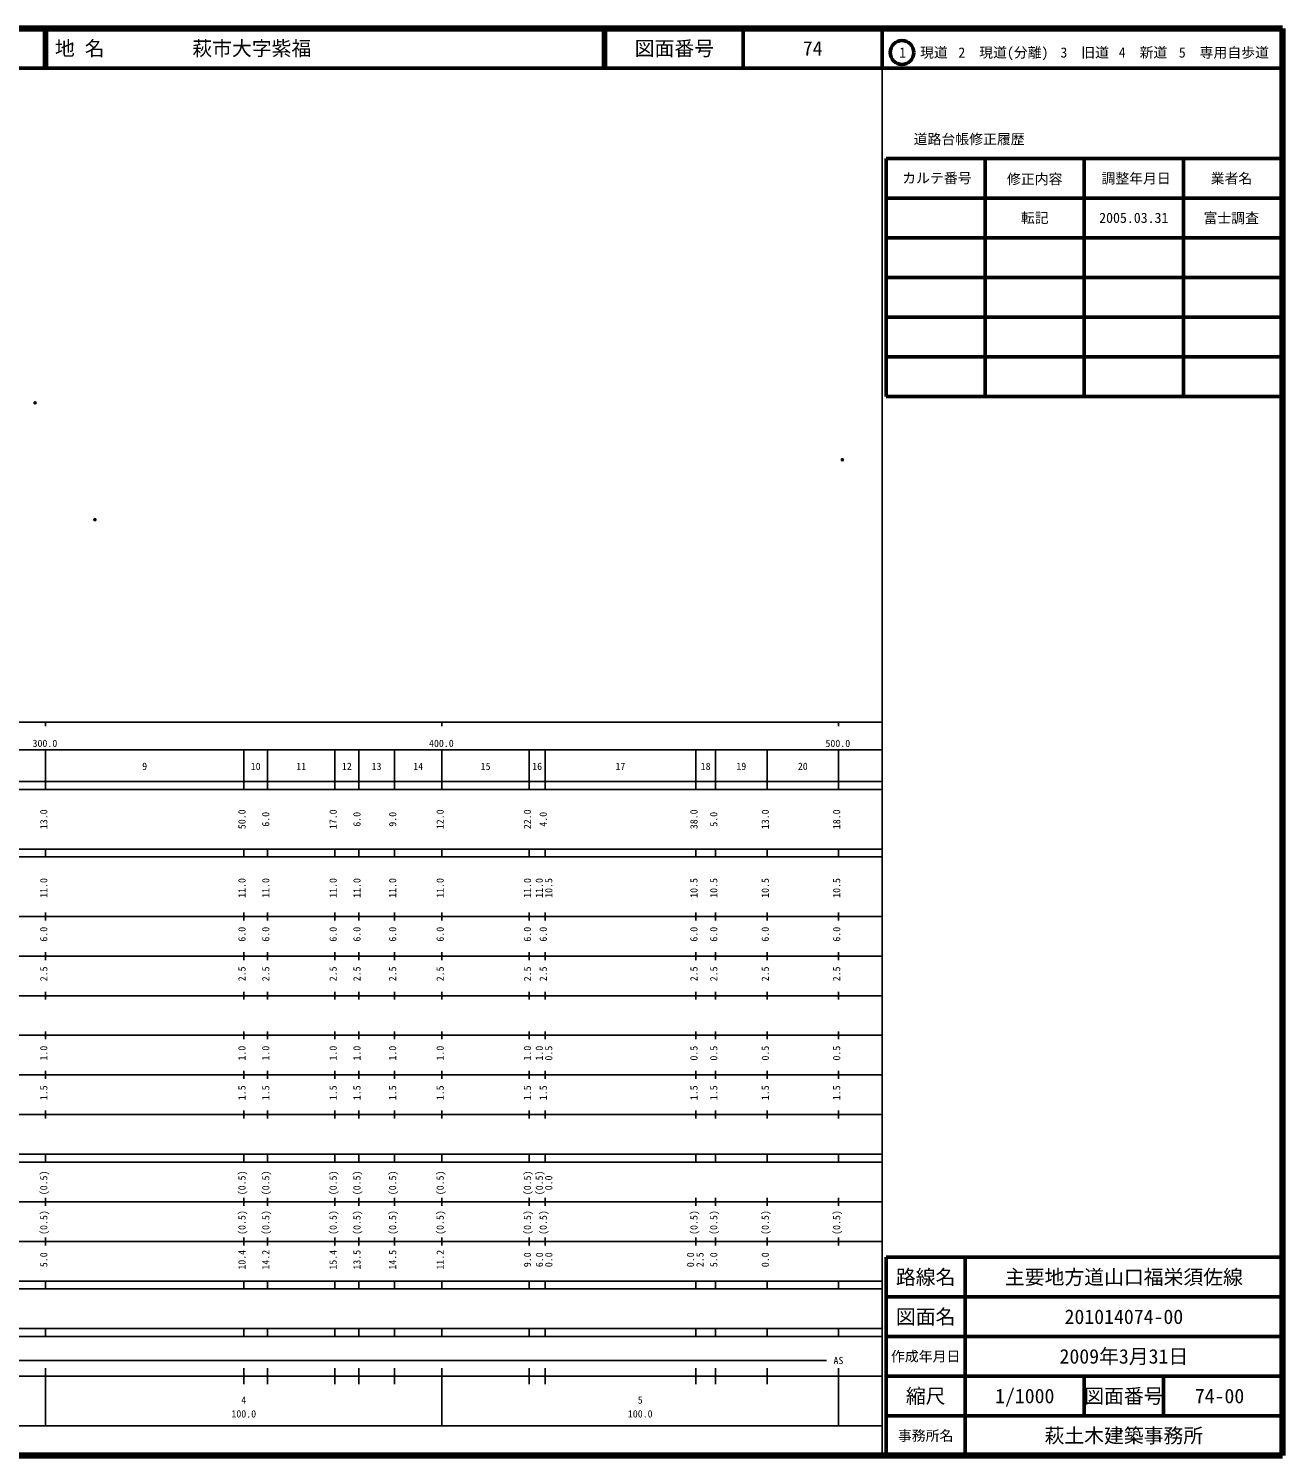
# Model space of a CAD drawing. Units: millimetres on the paper. Extents: x 40 to 680, y 20 to 380.
# Drawn here: x 363.7 to 680, y 20 to 380 of the extents above; entities that cross this region are included whole.
import ezdxf
from ezdxf.enums import TextEntityAlignment as Align

# ---------------------------------------------------------------- set-up
doc = ezdxf.new("R2010")
doc.units = ezdxf.units.MM
doc.header["$PDMODE"] = 32
doc.header["$PDSIZE"] = 0.5
doc.layers.add('M-OTRS', color=6, linetype='Continuous')
doc.layers.add('M-TTL-TXT', color=7, linetype='Continuous')
for name, color, linetype, lineweight in [('M-TTL', 2, 'Continuous', 140), ('M-TTL-BAND', 7, 'Continuous', 25), ('M-TTL-FRAM', 2, 'Continuous', 50), ('M-TTL-LINE', 7, 'Continuous', 50)]:
    doc.layers.add(name, color=color, linetype=linetype, lineweight=lineweight)
doc.styles.add('ＭＳ ゴシック', font='')
doc.styles.get('ＭＳ ゴシック').set_extended_font_data('MS Gothic')

msp = doc.modelspace()

# ---------------------------------------------------------------- linework, layer by layer
at = {"layer": 'M-OTRS'}
for p in [(365.346, 285.556), (568.982, 271.225), (380.47, 256.094)]:
    msp.add_point(p, dxfattribs=at)
at = {"layer": 'M-TTL'}
for p, q in [((680, 380), (40, 380)), ((680, 20), (680, 380)), ((40, 20), (680, 20))]:
    msp.add_line(p, q, dxfattribs=at)
at = {"layer": 'M-TTL-BAND'}
for p, q in [((579, 20), (579, 370)), ((40, 205), (579, 205)), ((368, 205), (368, 204)), ((468, 205), (468, 204)), ((568, 205), (568, 204)), ((68, 198), (579, 198)), ((368, 188), (368, 198)), ((418, 188), (418, 198)), ((424, 188), (424, 198)), ((441, 188), (441, 198)), ((447, 188), (447, 198)), ((456, 188), (456, 198)), ((468, 188), (468, 198)), ((490, 188), (490, 198)), ((494, 188), (494, 198)), ((532, 188), (532, 198)), ((537, 188), (537, 198)), ((550, 188), (550, 198)), ((568, 188), (568, 198)), ((40, 190), (579, 190)), ((40, 188), (579, 188)), ((40, 173), (579, 173)), ((368, 171), (368, 173)), ((418, 171), (418, 173)), ((424, 171), (424, 173)), ((441, 171), (441, 173)), ((447, 171), (447, 173)), ((456, 171), (456, 173)), ((468, 171), (468, 173)), ((490, 171), (490, 173)), ((494, 171), (494, 173)), ((532, 171), (532, 173)), ((537, 171), (537, 173)), ((550, 171), (550, 173)), ((568, 171), (568, 173)), ((40, 171), (579, 171)), ((40, 156), (579, 156)), ((368, 155), (368, 157)), ((418, 155), (418, 157)), ((424, 155), (424, 157)), ((441, 155), (441, 157)), ((447, 155), (447, 157)), ((456, 155), (456, 157)), ((468, 155), (468, 157)), ((490, 155), (490, 157)), ((494, 155), (494, 157)), ((532, 155), (532, 157)), ((537, 155), (537, 157)), ((550, 155), (550, 157)), ((568, 155), (568, 157)), ((46, 146), (579, 146)), ((368, 145), (368, 147)), ((418, 145), (418, 147)), ((424, 145), (424, 147)), ((441, 145), (441, 147)), ((447, 145), (447, 147)), ((456, 145), (456, 147)), ((468, 145), (468, 147)), ((490, 145), (490, 147)), ((494, 145), (494, 147)), ((532, 145), (532, 147)), ((537, 145), (537, 147)), ((550, 145), (550, 147)), ((568, 145), (568, 147)), ((368, 135), (368, 137)), ((418, 135), (418, 137)), ((424, 135), (424, 137)), ((441, 135), (441, 137)), ((447, 135), (447, 137)), ((456, 135), (456, 137)), ((468, 135), (468, 137)), ((490, 135), (490, 137)), ((494, 135), (494, 137)), ((532, 135), (532, 137)), ((537, 135), (537, 137)), ((550, 135), (550, 137)), ((568, 135), (568, 137)), ((52, 136), (579, 136)), ((46, 126), (579, 126)), ((368, 125), (368, 127)), ((418, 125), (418, 127)), ((424, 125), (424, 127)), ((441, 125), (441, 127)), ((447, 125), (447, 127)), ((456, 125), (456, 127)), ((468, 125), (468, 127)), ((490, 125), (490, 127)), ((494, 125), (494, 127)), ((532, 125), (532, 127)), ((537, 125), (537, 127)), ((550, 125), (550, 127)), ((568, 125), (568, 127)), ((52, 116), (579, 116)), ((368, 115), (368, 117)), ((418, 115), (418, 117)), ((424, 115), (424, 117)), ((441, 115), (441, 117)), ((447, 115), (447, 117)), ((456, 115), (456, 117)), ((468, 115), (468, 117)), ((490, 115), (490, 117)), ((494, 115), (494, 117)), ((532, 115), (532, 117)), ((537, 115), (537, 117)), ((550, 115), (550, 117)), ((568, 115), (568, 117)), ((46, 106), (579, 106)), ((368, 105), (368, 107)), ((418, 105), (418, 107)), ((424, 105), (424, 107)), ((441, 105), (441, 107)), ((447, 105), (447, 107)), ((456, 105), (456, 107)), ((468, 105), (468, 107)), ((490, 105), (490, 107)), ((494, 105), (494, 107)), ((532, 105), (532, 107)), ((537, 105), (537, 107)), ((550, 105), (550, 107)), ((568, 105), (568, 107)), ((40, 96), (579, 96)), ((40, 94), (579, 94)), ((368, 94), (368, 96)), ((418, 94), (418, 96)), ((424, 94), (424, 96)), ((441, 94), (441, 96)), ((447, 94), (447, 96)), ((456, 94), (456, 96)), ((468, 94), (468, 96)), ((490, 94), (490, 96)), ((494, 94), (494, 96)), ((532, 94), (532, 96)), ((537, 94), (537, 96)), ((550, 94), (550, 96)), ((568, 94), (568, 96)), ((49, 84), (579, 84)), ((368, 83), (368, 85)), ((418, 83), (418, 85)), ((424, 83), (424, 85)), ((441, 83), (441, 85)), ((447, 83), (447, 85)), ((456, 83), (456, 85)), ((468, 83), (468, 85)), ((490, 83), (490, 85)), ((494, 83), (494, 85)), ((532, 83), (532, 85)), ((537, 83), (537, 85)), ((550, 83), (550, 85)), ((568, 83), (568, 85)), ((40, 74), (579, 74)), ((368, 73), (368, 75)), ((418, 73), (418, 75)), ((424, 73), (424, 75)), ((441, 73), (441, 75)), ((447, 73), (447, 75)), ((456, 73), (456, 75)), ((468, 73), (468, 75)), ((490, 73), (490, 75)), ((494, 73), (494, 75)), ((532, 73), (532, 75)), ((537, 73), (537, 75)), ((550, 73), (550, 75)), ((568, 73), (568, 75)), ((40, 64), (579, 64)), ((40, 62), (579, 62)), ((368, 62), (368, 64)), ((418, 62), (418, 64)), ((424, 62), (424, 64)), ((441, 62), (441, 64)), ((447, 62), (447, 64)), ((456, 62), (456, 64)), ((468, 62), (468, 64)), ((490, 62), (490, 64)), ((494, 62), (494, 64)), ((532, 62), (532, 64)), ((537, 62), (537, 64)), ((550, 62), (550, 64)), ((568, 62), (568, 64)), ((40, 52), (579, 52)), ((368, 50), (368, 52)), ((418, 50), (418, 52)), ((424, 50), (424, 52)), ((441, 50), (441, 52)), ((447, 50), (447, 52)), ((456, 50), (456, 52)), ((468, 50), (468, 52)), ((490, 50), (490, 52)), ((494, 50), (494, 52)), ((532, 50), (532, 52)), ((537, 50), (537, 52)), ((550, 50), (550, 52)), ((568, 50), (568, 52)), ((40, 50), (579, 50)), ((71, 44), (565, 44)), ((40, 40), (579, 40)), ((368, 27.5), (368, 42)), ((418, 38), (418, 42)), ((424, 38), (424, 42)), ((441, 38), (441, 42)), ((447, 38), (447, 42)), ((456, 38), (456, 42)), ((468, 27.5), (468, 42)), ((490, 38), (490, 42)), ((494, 38), (494, 42)), ((532, 38), (532, 42)), ((537, 38), (537, 42)), ((550, 38), (550, 42)), ((568, 27.5), (568, 42)), ((68, 27.5), (579, 27.5))]:
    msp.add_line(p, q, dxfattribs=at)
at = {"layer": 'M-TTL-FRAM'}
for p, q in [((580, 347.197), (580, 287.197)), ((580, 347.197), (680, 347.197)), ((580, 287.197), (680, 287.197)), ((680, 70), (580, 70)), ((580, 70), (580, 20))]:
    msp.add_line(p, q, dxfattribs=at)
at = {"layer": 'M-TTL-LINE'}
for p, q in [((367.75, 380), (367.75, 370)), ((368.25, 380), (368.25, 370)), ((508.747, 380), (508.747, 370)), ((509.247, 380), (509.247, 370)), ((543.997, 380), (543.997, 370)), ((579, 380), (579, 370)), ((40, 370), (680, 370)), ((605, 347.197), (605, 287.197)), ((630, 347.197), (630, 287.197)), ((655, 347.197), (655, 287.197)), ((580, 337.197), (680, 337.197)), ((580, 327.197), (680, 327.197)), ((580, 317.197), (680, 317.197)), ((580, 307.197), (680, 307.197)), ((580, 297.197), (680, 297.197)), ((600, 70), (600, 20)), ((680, 60), (580, 60)), ((680, 50), (580, 50)), ((680, 40), (580, 40)), ((630, 40), (630, 30)), ((650, 40), (650, 30)), ((680, 30), (580, 30))]:
    msp.add_line(p, q, dxfattribs=at)
msp.add_circle((584.031, 373.958), 3, dxfattribs=at)

# ---------------------------------------------------------------- texts
at = {"layer": 'M-TTL-BAND', "style": 'ＭＳ ゴシック'}
for s, p in [('300.0', (367.844, 198.195)), ('400.0', (467.844, 198.195)), ('500.0', (567.844, 198.195)), ('9', (393, 192.405)), ('10', (421, 192.405)), ('11', (432.5, 192.405)), ('12', (444, 192.405)), ('13', (451.5, 192.405)), ('14', (462, 192.405)), ('15', (479, 192.405)), ('16', (492, 192.405)), ('17', (513, 192.405)), ('18', (534.5, 192.405)), ('19', (543.5, 192.405)), ('20', (559, 192.405)), ('AS', (568, 42.5)), ('4', (418, 32.523)), ('5', (518, 32.523)), ('100.0', (418, 29.033)), ('100.0', (518, 29.033))]:
    msp.add_text(s, height=1.833, dxfattribs=at).set_placement(p, align=Align.BOTTOM_CENTER)
for s, p in [('13.0', (369, 180.5)), ('50.0', (419, 180.5)), ('6.0', (425, 180.5)), ('17.0', (442, 180.5)), ('6.0', (448, 180.5)), ('9.0', (457, 180.5)), ('12.0', (469, 180.5)), ('22.0', (491, 180.5)), ('4.0', (495, 180.5)), ('38.0', (533, 180.5)), ('5.0', (538, 180.5)), ('13.0', (551, 180.5)), ('18.0', (569, 180.5)), ('11.0', (369, 163.174)), ('11.0', (419, 163.174)), ('11.0', (425, 163.174)), ('11.0', (442, 163.174)), ('11.0', (448, 163.174)), ('11.0', (457, 163.174)), ('11.0', (469, 163.174)), ('11.0', (491, 163.174)), ('11.0', (494, 163.174)), ('10.5', (496.37, 163.174)), ('10.5', (533, 163.174)), ('10.5', (538, 163.174)), ('10.5', (551, 163.174)), ('10.5', (569, 163.174)), ('6.0', (369, 151.5)), ('6.0', (419, 151.5)), ('6.0', (425, 151.5)), ('6.0', (442, 151.5)), ('6.0', (448, 151.5)), ('6.0', (457, 151.5)), ('6.0', (469, 151.5)), ('6.0', (491, 151.5)), ('6.0', (495, 151.5)), ('6.0', (533, 151.5)), ('6.0', (538, 151.5)), ('6.0', (551, 151.5)), ('6.0', (569, 151.5)), ('2.5', (369, 141.5)), ('2.5', (419, 141.5)), ('2.5', (425, 141.5)), ('2.5', (442, 141.5)), ('2.5', (448, 141.5)), ('2.5', (457, 141.5)), ('2.5', (469, 141.5)), ('2.5', (491, 141.5)), ('2.5', (495, 141.5)), ('2.5', (533, 141.5)), ('2.5', (538, 141.5)), ('2.5', (551, 141.5)), ('2.5', (569, 141.5)), ('1.0', (369, 121.5)), ('1.0', (419, 121.5)), ('1.0', (425, 121.5)), ('1.0', (442, 121.5)), ('1.0', (448, 121.5)), ('1.0', (457, 121.5)), ('1.0', (469, 121.5)), ('1.0', (491, 121.5)), ('1.0', (494, 121.5)), ('0.5', (496.37, 121.5)), ('0.5', (533, 121.5)), ('0.5', (538, 121.5)), ('0.5', (551, 121.5)), ('0.5', (569, 121.5)), ('1.5', (369, 111.5)), ('1.5', (419, 111.5)), ('1.5', (425, 111.5)), ('1.5', (442, 111.5)), ('1.5', (448, 111.5)), ('1.5', (457, 111.5)), ('1.5', (469, 111.5)), ('1.5', (491, 111.5)), ('1.5', (495, 111.5)), ('1.5', (533, 111.5)), ('1.5', (538, 111.5)), ('1.5', (551, 111.5)), ('1.5', (569, 111.5)), ('(0.5)', (369, 88.764)), ('(0.5)', (419, 88.764)), ('(0.5)', (425, 88.764)), ('(0.5)', (442, 88.764)), ('(0.5)', (448, 88.764)), ('(0.5)', (457, 88.764)), ('(0.5)', (469, 88.764)), ('(0.5)', (491, 88.764)), ('(0.5)', (494, 88.764)), ('0.0', (496.37, 88.764)), ('(0.5)', (369, 78.764)), ('(0.5)', (419, 78.764)), ('(0.5)', (425, 78.764)), ('(0.5)', (442, 78.764)), ('(0.5)', (448, 78.764)), ('(0.5)', (457, 78.764)), ('(0.5)', (469, 78.764)), ('(0.5)', (491, 78.764)), ('(0.5)', (495, 78.764)), ('(0.5)', (533, 78.764)), ('(0.5)', (538, 78.764)), ('(0.5)', (551, 78.764)), ('(0.5)', (569, 78.764)), ('5.0', (369, 69.377)), ('10.4', (419, 69.377)), ('14.2', (425, 69.377)), ('15.4', (442, 69.377)), ('13.5', (448, 69.377)), ('14.5', (457, 69.377)), ('11.2', (469, 69.377)), ('9.0', (491, 69.377)), ('6.0', (494.026, 69.377)), ('0.0', (496.391, 69.377)), ('0.0', (532.143, 69.377)), ('2.5', (534.531, 69.377)), ('5.0', (538, 69.377)), ('0.0', (551, 69.377))]:
    msp.add_text(s, height=1.833, rotation=90, dxfattribs=at).set_placement(p, align=Align.BOTTOM_CENTER)
at = {"layer": 'M-TTL-TXT', "style": 'ＭＳ ゴシック'}
for s, p in [('地 名', (370.38, 375)), ('萩市大字紫福', (405.024, 375))]:
    msp.add_text(s, height=3.666, dxfattribs=at).set_placement(p, align=Align.MIDDLE_LEFT)
for s, height, p in [('図面番号', 3.666, (526.622, 375)), ('74', 3.666, (561.497, 375)), ('1\u3000現道', 2.566, (589.448, 373.958)), ('2\u3000現道(分離)', 2.566, (609.619, 373.958)), ('3\u3000旧道', 2.566, (630.121, 373.958)), ('4\u3000新道', 2.566, (644.824, 373.958)), ('5\u3000専用自歩道', 2.566, (665.228, 373.958)), ('道路台帳修正履歴', 2.566, (600.968, 352.113)), ('カルテ番号', 2.566, (592.839, 342.277)), ('修正内容', 2.566, (617.509, 342.023)), ('調整年月日', 2.566, (643.089, 342.197)), ('業者名', 2.566, (667.134, 342.197)), ('転記', 2.566, (617.5, 332.245)), ('2005.03.31', 2.566, (642.5, 332.245)), ('富士調査', 2.566, (667.077, 332.189)), ('路線名', 3.666, (590, 65)), ('路線名', 3.666, (590, 65)), ('主要地方道山口福栄須佐線', 3.666, (640, 65)), ('図面名', 3.666, (590, 55)), ('図面名', 3.666, (590, 55)), ('201014074-00', 3.666, (640, 55)), ('2009年3月31日', 3.666, (640, 45)), ('作成年月日', 2.566, (590, 45)), ('作成年月日', 2.566, (590, 45)), ('縮尺', 3.666, (590, 35)), ('縮尺', 3.666, (590, 35)), ('1/1000', 3.666, (615, 35)), ('図面番号', 3.666, (640, 35)), ('図面番号', 3.666, (640, 35)), ('74-00', 3.666, (664.125, 35)), ('事務所名', 2.566, (590, 25)), ('事務所名', 2.566, (590, 25)), ('萩土木建築事務所', 3.666, (640, 25))]:
    msp.add_text(s, height=height, dxfattribs=at).set_placement(p, align=Align.MIDDLE_CENTER)

doc.saveas('drawing.dxf')
